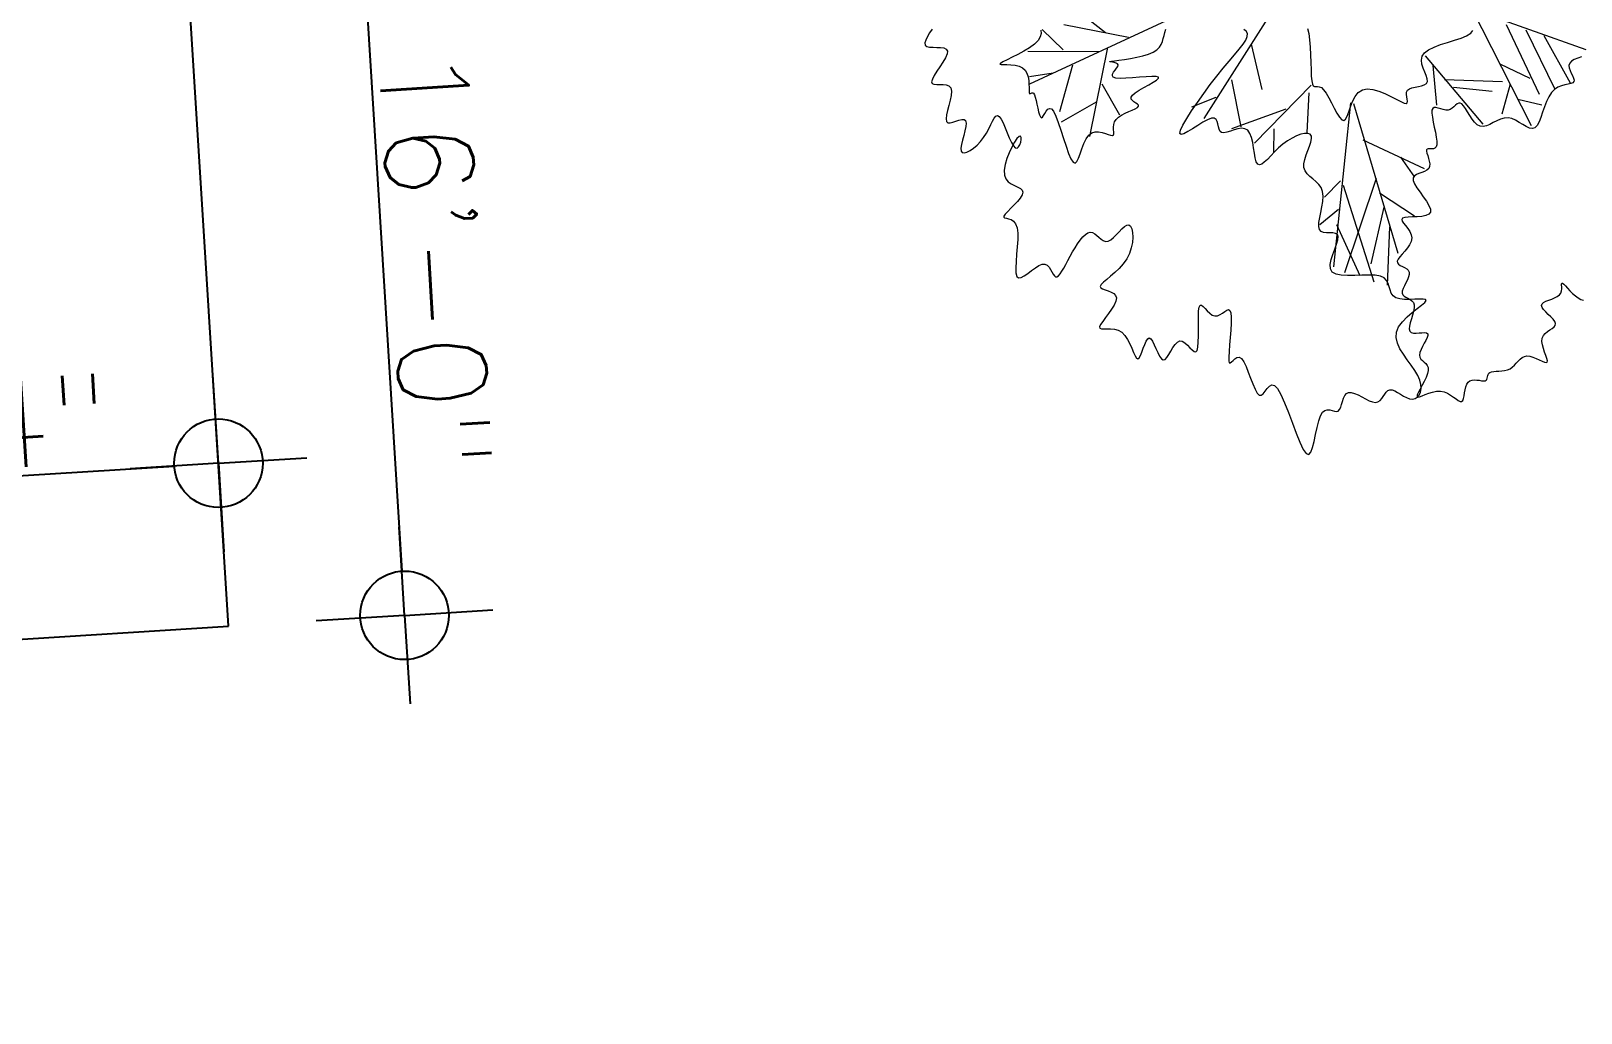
# Model space of a CAD drawing. Extents: x 2080 to 102399, y 2071 to 93424.
# Drawn here: x 78639.8 to 79059.9, y 76599.1 to 76865.1 of the extents above; entities that cross this region are included whole.
import ezdxf

# ---------------------------------------------------------------- set-up
doc = ezdxf.new("R2010")
doc.units = 0
doc.header["$LTSCALE"] = 20
doc.header["$MEASUREMENT"] = 0
doc.header["$PDMODE"] = 34
doc.header["$PDSIZE"] = 5
doc.layers.add('casuanut tree', color=100, linetype='Continuous', lineweight=5)
doc.layers.add('correct', color=230, linetype='Continuous', plot=False)
doc.layers.add('DIMLINE', color=254, linetype='Continuous')
doc.styles.add('STYLE1', font='romans.shx')
doc.dimstyles.get("Standard").update_dxf_attribs({"dimtxt": 24, "dimasz": 12, "dimexe": 0.18, "dimexo": 0.0625, "dimgap": 0, "dimtad": 1, "dimzin": 1, "dimdsep": 46, "dimlunit": 4, "dimtxsty": 'STYLE1', "dimblk": 'BLK', "dimcen": 0, "dimse1": 1, "dimse2": 1, "dimclrt": 3, "dimazin": 0, "dimtfac": 1, "dimtix": 1, "dimtmove": 2, "dimatfit": 3, "dimldrblk": 'BLK', "dimfxl": 1, "dimtolj": 1, "dimtzin": 0, "dimarcsym": 0})

# ---------------------------------------------------------------- blocks, each defined once
blk = doc.blocks.new('tr')
at = {"layer": 'casuanut tree'}
for p, q in [((-0.6532, -0.073), (-0.6884, -0.0189)), ((-0.5062, -0.0793), (-0.6394, -0.0202)), ((-0.5539, -0.0579), (-0.5967, -0.0051)), ((-0.4069, -0.0604), (-0.7425, -0.1308)), ((-0.5766, -0.0956), (-0.7299, -0.0592)), ((-0.5565, -0.0906), (-0.6394, -0.2729)), ((-0.1911, -0.1005), (-0.3843, -0.2908)), ((-0.6859, -0.1183), (-0.7387, -0.1145)), ((-0.6407, -0.1107), (-0.6922, -0.205)), ((-0.5866, -0.166), (-0.564, -0.2415)), ((-0.2454, -0.1549), (-0.2454, -0.2576)), ((-0.608, -0.2025), (-0.6935, -0.2276)), ((0.2467, -0.1881), (0.3161, -0.4691)), ((0.249, -0.1907), (0.472, -0.3327)), ((-0.3058, -0.2214), (-0.3088, -0.3271)), ((0.3131, -0.2395), (0.3493, -0.4056)), ((-0.3481, -0.2516), (-0.4054, -0.2606)), ((-0.1368, -0.2727), (-0.2877, -0.3694)), ((0.1229, -0.2667), (0.2134, -0.4419)), ((0.3523, -0.2606), (0.3855, -0.4026)), ((-0.1458, -0.2878), (-0.17, -0.3724)), ((0.135, -0.2908), (0.1229, -0.3785)), ((0.3885, -0.2818), (0.4218, -0.3966)), ((-0.2032, -0.312), (-0.33, -0.3271)), ((-0.0613, -0.3301), (-0.179, -0.6745)), ((-0.0552, -0.3331), (-0.0341, -0.6775)), ((0.1531, -0.3271), (0.2768, -0.3603)), ((0.2799, -0.3211), (0.3372, -0.3664)), ((-0.2394, -0.3482), (-0.2515, -0.3996)), ((0.1682, -0.3482), (0.2497, -0.3754)), ((0.2919, -0.3694), (0.2587, -0.4298)), ((0.301, -0.4056), (0.3493, -0.4298)), ((-0.0526, -0.416), (0.0645, -0.5084)), ((0.0195, -0.4723), (0.0397, -0.5219)), ((-0.1217, -0.4933), (-0.1639, -0.5204)), ((-0.0436, -0.5061), (-0.1585, -0.6932)), ((-0.1179, -0.5039), (-0.0999, -0.727)), ((-0.0432, -0.5386), (0.0202, -0.605)), ((-0.1398, -0.5537), (-0.1881, -0.5778)), ((-0.0413, -0.5715), (-0.0976, -0.6865)), ((-0.1517, -0.585), (-0.1269, -0.7067))]:
    blk.add_line(p, q, dxfattribs=at)
at = {"layer": 'casuanut tree', "color": 2}
blk.add_line((-0.0391, -0.6166), (-0.0729, -0.7406), dxfattribs=at)
at = {"layer": 'casuanut tree'}
for points in [[(0.4589, -0.3462), (0.4501, -0.3473), (0.442, -0.3488), (0.4352, -0.3509), (0.4303, -0.3541), (0.4276, -0.3585), (0.4268, -0.3639), (0.4274, -0.37), (0.4286, -0.3762), (0.4301, -0.3823), (0.4313, -0.3879), (0.4315, -0.3925), (0.4303, -0.3958), (0.4273, -0.3976), (0.4225, -0.3982), (0.4164, -0.3982), (0.4092, -0.3982), (0.4013, -0.3986), (0.393, -0.4001), (0.3845, -0.4031), (0.3763, -0.4082), (0.3685, -0.4157), (0.3612, -0.4251), (0.3543, -0.4355), (0.3477, -0.4462), (0.3414, -0.4564), (0.3353, -0.4652), (0.3293, -0.472), (0.3234, -0.4758), (0.3174, -0.4762), (0.3114, -0.4737), (0.3053, -0.469), (0.299, -0.463), (0.2924, -0.4564), (0.2855, -0.45), (0.2782, -0.4445), (0.2704, -0.4409), (0.2622, -0.4395), (0.2536, -0.44), (0.2449, -0.4417), (0.2362, -0.444), (0.2278, -0.4461), (0.2199, -0.4475), (0.2127, -0.4475), (0.2063, -0.4454), (0.2008, -0.4407), (0.1963, -0.434), (0.1925, -0.4259), (0.1892, -0.4171), (0.1863, -0.4082), (0.1836, -0.3999), (0.1809, -0.3929), (0.1781, -0.3879), (0.175, -0.3853), (0.1716, -0.3848), (0.1679, -0.3859), (0.1639, -0.3879), (0.1596, -0.3903), (0.1551, -0.3927), (0.1504, -0.3943), (0.1455, -0.3947), (0.1403, -0.3934), (0.1351, -0.3911), (0.13, -0.3881), (0.125, -0.3852), (0.1205, -0.383), (0.1165, -0.3821), (0.1131, -0.3832), (0.1105, -0.3868), (0.1089, -0.3933), (0.1079, -0.4022), (0.1074, -0.4128), (0.1072, -0.4242), (0.1069, -0.4358), (0.1064, -0.4467), (0.1055, -0.4561), (0.1038, -0.4634), (0.1013, -0.4679), (0.098, -0.4701), (0.0944, -0.4706), (0.0906, -0.47), (0.0869, -0.4689), (0.0835, -0.468), (0.0808, -0.4678), (0.079, -0.469), (0.0783, -0.4721), (0.0783, -0.4767), (0.0788, -0.4823), (0.0793, -0.4886), (0.0795, -0.4951), (0.079, -0.5012), (0.0775, -0.5066), (0.0745, -0.5107), (0.0699, -0.5134), (0.0641, -0.5148), (0.0576, -0.5156), (0.051, -0.5164), (0.0449, -0.5175), (0.0398, -0.5196), (0.0364, -0.5232), (0.0351, -0.5288), (0.0364, -0.5367), (0.0396, -0.5464), (0.044, -0.5574), (0.0488, -0.5688), (0.0532, -0.5799), (0.0565, -0.5902), (0.0578, -0.5989), (0.0565, -0.6054), (0.0519, -0.6091), (0.0448, -0.6104), (0.0358, -0.6101), (0.0258, -0.6086), (0.0158, -0.6067), (0.0065, -0.6049), (-0.0013, -0.6039), (-0.0066, -0.6043), (-0.0088, -0.6065), (-0.0086, -0.6104), (-0.0066, -0.6157), (-0.0036, -0.622), (-0.0003, -0.6291), (0.0025, -0.6366), (0.004, -0.6442), (0.0036, -0.6516), (0.0006, -0.6585), (-0.0044, -0.6649), (-0.0107, -0.6709), (-0.0178, -0.6764), (-0.0249, -0.6814), (-0.0313, -0.6861), (-0.0363, -0.6904), (-0.0392, -0.6944), (-0.0396, -0.6981), (-0.0379, -0.7015), (-0.0348, -0.7049), (-0.0308, -0.7082), (-0.0265, -0.7117), (-0.0227, -0.7153), (-0.02, -0.7193), (-0.0189, -0.7237), (-0.02, -0.7286), (-0.0228, -0.7339), (-0.0268, -0.7394), (-0.0315, -0.745), (-0.0361, -0.7505), (-0.0403, -0.7559), (-0.0434, -0.7609), (-0.0448, -0.7654), (-0.0442, -0.7693), (-0.042, -0.7729), (-0.0386, -0.7762), (-0.0347, -0.7795), (-0.0308, -0.783), (-0.0274, -0.7869), (-0.0252, -0.7915), (-0.0246, -0.7969), (-0.026, -0.8033), (-0.029, -0.8105), (-0.0331, -0.818), (-0.0375, -0.8257), (-0.0417, -0.8331), (-0.0451, -0.84), (-0.0471, -0.8461), (-0.0471, -0.851), (-0.0446, -0.8546), (-0.0402, -0.857), (-0.0344, -0.8585), (-0.0281, -0.8596), (-0.0218, -0.8606), (-0.0162, -0.8616), (-0.012, -0.8632), (-0.0099, -0.8657), (-0.0104, -0.8692), (-0.0129, -0.8736), (-0.017, -0.8788), (-0.0219, -0.8844), (-0.0271, -0.8903), (-0.0319, -0.8963), (-0.0358, -0.902), (-0.0381, -0.9074), (-0.0383, -0.9122), (-0.037, -0.9165), (-0.0345, -0.9206), (-0.0316, -0.9247), (-0.0288, -0.9289), (-0.0267, -0.9335), (-0.0258, -0.9387), (-0.0268, -0.9446), (-0.03, -0.9513), (-0.035, -0.9587), (-0.041, -0.9662), (-0.0475, -0.9737), (-0.0537, -0.9807), (-0.059, -0.9869), (-0.0626, -0.9918), (-0.064, -0.9953), (-0.0626, -0.9969), (-0.0587, -0.9972), (-0.0529, -0.9965), (-0.0455, -0.9953), (-0.0372, -0.9941), (-0.0283, -0.9934), (-0.0195, -0.9936), (-0.0111, -0.9953), (-0.0035, -0.9987), (0.0032, -1.0034), (0.0091, -1.0089), (0.0143, -1.0146), (0.0188, -1.0199), (0.0228, -1.0243), (0.0264, -1.0271), (0.0295, -1.0279), (0.0323, -1.0263), (0.0349, -1.0226), (0.0375, -1.0174), (0.04, -1.0113), (0.0428, -1.0049), (0.0458, -0.9988), (0.0492, -0.9935), (0.0531, -0.9896), (0.0576, -0.9876), (0.0626, -0.9872), (0.0678, -0.9879), (0.073, -0.9895), (0.078, -0.9914), (0.0827, -0.9933), (0.0869, -0.9947), (0.0903, -0.9953), (0.0928, -0.9947), (0.0946, -0.9931), (0.096, -0.9909), (0.0972, -0.9882), (0.0984, -0.9855), (0.0999, -0.9829), (0.102, -0.9808), (0.1049, -0.9795), (0.1088, -0.9791), (0.1135, -0.9795), (0.119, -0.9804), (0.1249, -0.9815), (0.1312, -0.9824), (0.1375, -0.983), (0.1439, -0.9829), (0.15, -0.9817), (0.1557, -0.9795), (0.1611, -0.9764), (0.1663, -0.9728), (0.1714, -0.9692), (0.1764, -0.966), (0.1816, -0.9635), (0.187, -0.9623), (0.1927, -0.9626), (0.1988, -0.9648), (0.2051, -0.9683), (0.2113, -0.9728), (0.2172, -0.9774), (0.2226, -0.9816), (0.2273, -0.9849), (0.2309, -0.9867), (0.2333, -0.9863), (0.2343, -0.9833), (0.2342, -0.9781), (0.2335, -0.9713), (0.2326, -0.9634), (0.2318, -0.955), (0.2315, -0.9466), (0.2323, -0.9388), (0.2344, -0.9322), (0.2382, -0.927), (0.2432, -0.9232), (0.249, -0.9204), (0.255, -0.9181), (0.2606, -0.916), (0.2654, -0.9138), (0.2689, -0.911), (0.2704, -0.9074), (0.2697, -0.9026), (0.2673, -0.8968), (0.2636, -0.8905), (0.2593, -0.8839), (0.2551, -0.8773), (0.2516, -0.8711), (0.2494, -0.8656), (0.249, -0.8612), (0.2511, -0.858), (0.2551, -0.8559), (0.2607, -0.8545), (0.2672, -0.8536), (0.2742, -0.8527), (0.2812, -0.8517), (0.2876, -0.8501), (0.293, -0.8477), (0.2969, -0.8442), (0.2995, -0.84), (0.3011, -0.8355), (0.3021, -0.8312), (0.3027, -0.8274), (0.3032, -0.8247), (0.304, -0.8234), (0.3053, -0.824), (0.3074, -0.8268), (0.3103, -0.8313), (0.3137, -0.8372), (0.3177, -0.8438), (0.3221, -0.8508), (0.3269, -0.8574), (0.3318, -0.8633), (0.3369, -0.8679), (0.3419, -0.8709)], [(-0.925, 0.0366), (-0.9321, 0.0294), (-0.9387, 0.0225), (-0.9441, 0.016), (-0.9474, 0.0102), (-0.9478, 0.0054), (-0.9449, 0.0017), (-0.9392, -0.001), (-0.9318, -0.0032), (-0.9236, -0.0052), (-0.9157, -0.0073), (-0.9089, -0.01), (-0.9043, -0.0135), (-0.9028, -0.0183), (-0.9051, -0.0245), (-0.9106, -0.0319), (-0.9181, -0.04), (-0.9267, -0.0484), (-0.9355, -0.0568), (-0.9433, -0.0646), (-0.9493, -0.0714), (-0.9524, -0.0769), (-0.9518, -0.0807), (-0.9483, -0.0833), (-0.9426, -0.085), (-0.9357, -0.0865), (-0.9286, -0.0881), (-0.922, -0.0905), (-0.9168, -0.0941), (-0.9141, -0.0994), (-0.9143, -0.1068), (-0.917, -0.1157), (-0.9214, -0.1257), (-0.9266, -0.1361), (-0.9319, -0.1462), (-0.9364, -0.1555), (-0.9394, -0.1634), (-0.94, -0.1693), (-0.9377, -0.1727), (-0.933, -0.1742), (-0.9267, -0.1743), (-0.9196, -0.1737), (-0.9124, -0.173), (-0.9059, -0.1729), (-0.901, -0.1741), (-0.8983, -0.1772), (-0.8984, -0.1826), (-0.9009, -0.1899), (-0.905, -0.1985), (-0.9098, -0.2079), (-0.9148, -0.2174), (-0.9192, -0.2263), (-0.9222, -0.2342), (-0.9231, -0.2403), (-0.9213, -0.2442), (-0.9171, -0.246), (-0.9111, -0.2459), (-0.9035, -0.244), (-0.895, -0.2404), (-0.8859, -0.2355), (-0.8767, -0.2294), (-0.8679, -0.2223), (-0.8599, -0.2143), (-0.8527, -0.2061), (-0.8462, -0.1983), (-0.8405, -0.1914), (-0.8354, -0.186), (-0.831, -0.1828), (-0.8272, -0.1823), (-0.824, -0.1851), (-0.8213, -0.1915), (-0.8189, -0.2008), (-0.8168, -0.212), (-0.8148, -0.2241), (-0.8128, -0.236), (-0.8105, -0.2467), (-0.8079, -0.2552), (-0.8049, -0.2606), (-0.8012, -0.262), (-0.7974, -0.2602), (-0.7937, -0.2562), (-0.7905, -0.251), (-0.7883, -0.2456), (-0.7874, -0.2409), (-0.7883, -0.2381), (-0.7913, -0.238), (-0.7967, -0.2415), (-0.8039, -0.2481), (-0.812, -0.2571), (-0.8205, -0.2678), (-0.8285, -0.2794), (-0.8352, -0.2914), (-0.84, -0.303), (-0.842, -0.3135), (-0.8408, -0.3224), (-0.8371, -0.3298), (-0.8316, -0.336), (-0.8254, -0.3413), (-0.8193, -0.346), (-0.8141, -0.3505), (-0.8109, -0.3549), (-0.8105, -0.3597), (-0.8134, -0.3651), (-0.8192, -0.3708), (-0.8269, -0.3768), (-0.8357, -0.3827), (-0.8446, -0.3883), (-0.8528, -0.3935), (-0.8593, -0.3979), (-0.8634, -0.4014), (-0.8644, -0.4039), (-0.8627, -0.4057), (-0.8592, -0.4074), (-0.8547, -0.4096), (-0.8498, -0.4127), (-0.8454, -0.4173), (-0.8421, -0.4239), (-0.8409, -0.433), (-0.8421, -0.4449), (-0.8454, -0.459), (-0.8499, -0.4744), (-0.855, -0.49), (-0.8598, -0.5051), (-0.8637, -0.5187), (-0.8659, -0.5299), (-0.8657, -0.5378), (-0.8625, -0.5417), (-0.8568, -0.5423), (-0.8492, -0.5404), (-0.8403, -0.5369), (-0.8308, -0.5327), (-0.8213, -0.5286), (-0.8125, -0.5255), (-0.8049, -0.5243), (-0.799, -0.5255), (-0.7947, -0.5289), (-0.7916, -0.5338), (-0.7894, -0.5395), (-0.7877, -0.5454), (-0.7862, -0.5509), (-0.7845, -0.5553), (-0.7823, -0.5581), (-0.7794, -0.5586), (-0.7757, -0.5572), (-0.7712, -0.5539), (-0.7661, -0.5492), (-0.7605, -0.5432), (-0.7543, -0.5363), (-0.7477, -0.5288), (-0.7407, -0.5209), (-0.7334, -0.5128), (-0.7259, -0.505), (-0.7184, -0.4977), (-0.711, -0.4911), (-0.7038, -0.4857), (-0.6971, -0.4817), (-0.691, -0.4794), (-0.6855, -0.4792), (-0.6808, -0.4811), (-0.6767, -0.4847), (-0.673, -0.4894), (-0.6695, -0.4945), (-0.6658, -0.4995), (-0.6618, -0.5037), (-0.6571, -0.5066), (-0.6517, -0.5073), (-0.6453, -0.5057), (-0.6382, -0.5022), (-0.6307, -0.4975), (-0.6232, -0.4924), (-0.6158, -0.4876), (-0.6091, -0.4839), (-0.6033, -0.482), (-0.5988, -0.4826), (-0.5958, -0.4862), (-0.5944, -0.4926), (-0.5946, -0.501), (-0.5964, -0.511), (-0.5999, -0.522), (-0.605, -0.5333), (-0.6117, -0.5444), (-0.6202, -0.5547), (-0.6302, -0.5637), (-0.6413, -0.5716), (-0.6526, -0.5783), (-0.6637, -0.5841), (-0.6737, -0.5891), (-0.6821, -0.5935), (-0.6881, -0.5974), (-0.6911, -0.6009), (-0.6907, -0.6042), (-0.6875, -0.6074), (-0.6825, -0.6107), (-0.6765, -0.6143), (-0.6705, -0.6182), (-0.6655, -0.6226), (-0.6623, -0.6277), (-0.6619, -0.6336), (-0.6648, -0.6403), (-0.6706, -0.6477), (-0.6782, -0.6554), (-0.6868, -0.6631), (-0.6954, -0.6705), (-0.7032, -0.6773), (-0.7092, -0.6831), (-0.7125, -0.6876), (-0.7125, -0.6907), (-0.7096, -0.6927), (-0.7044, -0.6942), (-0.6976, -0.6955), (-0.6899, -0.6973), (-0.6818, -0.7), (-0.6741, -0.7041), (-0.6675, -0.7102), (-0.6624, -0.7184), (-0.6586, -0.7283), (-0.6559, -0.739), (-0.6538, -0.7496), (-0.6522, -0.7594), (-0.6505, -0.7675), (-0.6486, -0.7732), (-0.6461, -0.7755), (-0.6427, -0.7741), (-0.6386, -0.7695), (-0.634, -0.763), (-0.6291, -0.7554), (-0.6241, -0.7479), (-0.6193, -0.7415), (-0.615, -0.7372), (-0.6112, -0.7361), (-0.6082, -0.7389), (-0.6058, -0.7449), (-0.6038, -0.753), (-0.602, -0.7623), (-0.6002, -0.7717), (-0.598, -0.7801), (-0.5954, -0.7867), (-0.592, -0.7902), (-0.5878, -0.79), (-0.5828, -0.7868), (-0.5772, -0.7815), (-0.5712, -0.7751), (-0.565, -0.7685), (-0.5588, -0.7628), (-0.5527, -0.7588), (-0.547, -0.7575), (-0.5418, -0.7596), (-0.537, -0.7643), (-0.5326, -0.7705), (-0.5286, -0.7772), (-0.5248, -0.7833), (-0.5212, -0.7876), (-0.5177, -0.7891), (-0.5144, -0.7868), (-0.511, -0.7799), (-0.5076, -0.7692), (-0.5043, -0.756), (-0.501, -0.7414), (-0.4977, -0.7268), (-0.4946, -0.7133), (-0.4915, -0.7021), (-0.4885, -0.6944), (-0.4855, -0.6911), (-0.4826, -0.6917), (-0.4796, -0.695), (-0.4764, -0.7003), (-0.4728, -0.7066), (-0.4688, -0.7128), (-0.4643, -0.7181), (-0.4592, -0.7214), (-0.4534, -0.7223), (-0.4472, -0.7211), (-0.4411, -0.7189), (-0.4353, -0.7165), (-0.4302, -0.7148), (-0.4263, -0.7146), (-0.4238, -0.7169), (-0.4232, -0.7226), (-0.4246, -0.7321), (-0.4277, -0.7448), (-0.432, -0.7595), (-0.4368, -0.7751), (-0.4417, -0.7906), (-0.4461, -0.8048), (-0.4495, -0.8167), (-0.4513, -0.8251), (-0.4512, -0.8294), (-0.4493, -0.8302), (-0.4461, -0.8287), (-0.4419, -0.8261), (-0.4371, -0.8234), (-0.4321, -0.8218), (-0.4274, -0.8224), (-0.4232, -0.8262), (-0.4198, -0.8342), (-0.4171, -0.8454), (-0.415, -0.8586), (-0.413, -0.8727), (-0.4111, -0.8865), (-0.4089, -0.8988), (-0.4063, -0.9084), (-0.4029, -0.9141), (-0.3986, -0.9152), (-0.3937, -0.9128), (-0.3882, -0.9083), (-0.3823, -0.9033), (-0.3764, -0.8993), (-0.3706, -0.8978), (-0.3651, -0.9004), (-0.3601, -0.9085), (-0.3558, -0.9231), (-0.352, -0.9429), (-0.3487, -0.966), (-0.3455, -0.9903), (-0.3423, -1.0141), (-0.3389, -1.0354), (-0.3351, -1.0523), (-0.3308, -1.0629), (-0.3258, -1.0658), (-0.3202, -1.062), (-0.3142, -1.0532), (-0.3077, -1.0409), (-0.3011, -1.0267), (-0.2944, -1.0122), (-0.2878, -0.9989), (-0.2813, -0.9885), (-0.2751, -0.9821), (-0.2693, -0.9793), (-0.2637, -0.9791), (-0.2585, -0.9808), (-0.2536, -0.9833), (-0.249, -0.9858), (-0.2447, -0.9875), (-0.2407, -0.9874), (-0.2371, -0.9849), (-0.2336, -0.9805), (-0.2302, -0.9748), (-0.2267, -0.9686), (-0.223, -0.9626), (-0.2189, -0.9574), (-0.2144, -0.9538), (-0.2092, -0.9524), (-0.2034, -0.9538), (-0.197, -0.9574), (-0.1902, -0.9626), (-0.1832, -0.9686), (-0.1761, -0.9748), (-0.1692, -0.9805), (-0.1625, -0.9849), (-0.1563, -0.9874), (-0.1507, -0.9874), (-0.1456, -0.9855), (-0.1409, -0.9822), (-0.1365, -0.9781), (-0.1322, -0.9739), (-0.128, -0.9703), (-0.1237, -0.9678), (-0.1191, -0.9671), (-0.1143, -0.9686), (-0.1093, -0.972), (-0.104, -0.9767), (-0.0985, -0.982), (-0.0928, -0.9875), (-0.087, -0.9925), (-0.0811, -0.9964), (-0.0752, -0.9986), (-0.0694, -0.9988), (-0.0638, -0.9969), (-0.0587, -0.9931), (-0.0545, -0.9875), (-0.0515, -0.9803), (-0.0497, -0.9716), (-0.0497, -0.9615), (-0.0516, -0.9502), (-0.0555, -0.9379), (-0.0608, -0.9248), (-0.0667, -0.9113), (-0.0724, -0.8975), (-0.077, -0.8839), (-0.0798, -0.8706), (-0.0798, -0.8581), (-0.0764, -0.8465), (-0.0689, -0.8362), (-0.0583, -0.827), (-0.0458, -0.819), (-0.0326, -0.812), (-0.0198, -0.8061), (-0.0087, -0.801), (-0.0005, -0.7969), (0.0036, -0.7936), (0.0028, -0.7909), (-0.0022, -0.7888), (-0.0103, -0.7869), (-0.0205, -0.785), (-0.0317, -0.7828), (-0.0428, -0.7801), (-0.0528, -0.7766), (-0.0606, -0.7722), (-0.0654, -0.7665), (-0.0679, -0.7599), (-0.0689, -0.7527), (-0.0693, -0.7451), (-0.0701, -0.7376), (-0.072, -0.7303), (-0.0761, -0.7237), (-0.0831, -0.7181), (-0.0938, -0.7136), (-0.1072, -0.7099), (-0.1223, -0.7068), (-0.138, -0.7038), (-0.1532, -0.7006), (-0.1667, -0.6967), (-0.1775, -0.6917), (-0.1845, -0.6854), (-0.1868, -0.6774), (-0.1852, -0.6681), (-0.1809, -0.658), (-0.1747, -0.6475), (-0.1679, -0.6372), (-0.1615, -0.6275), (-0.1565, -0.619), (-0.1541, -0.6121), (-0.1549, -0.6072), (-0.1584, -0.6038), (-0.1639, -0.6015), (-0.1705, -0.5997), (-0.1774, -0.598), (-0.1837, -0.5957), (-0.1885, -0.5923), (-0.1912, -0.5874), (-0.1911, -0.5804), (-0.1886, -0.5718), (-0.1845, -0.5619), (-0.1795, -0.5512), (-0.1744, -0.5399), (-0.1698, -0.5286), (-0.1666, -0.5176), (-0.1653, -0.5073), (-0.1666, -0.4982), (-0.1699, -0.4899), (-0.1745, -0.4824), (-0.1798, -0.4752), (-0.185, -0.4683), (-0.1895, -0.4614), (-0.1926, -0.4542), (-0.1935, -0.4465), (-0.1917, -0.4381), (-0.1879, -0.4293), (-0.1827, -0.4203), (-0.1769, -0.4114), (-0.1711, -0.4029), (-0.1662, -0.395), (-0.1629, -0.388), (-0.1619, -0.3823), (-0.1638, -0.3779), (-0.1683, -0.375), (-0.1751, -0.3735), (-0.1836, -0.3734), (-0.1935, -0.3746), (-0.2044, -0.377), (-0.2157, -0.3807), (-0.2272, -0.3856), (-0.2384, -0.3916), (-0.2491, -0.3982), (-0.2591, -0.4047), (-0.2682, -0.4106), (-0.2762, -0.4153), (-0.2828, -0.4181), (-0.288, -0.4186), (-0.2914, -0.4161), (-0.2931, -0.4102), (-0.2934, -0.4015), (-0.2928, -0.391), (-0.292, -0.3793), (-0.2913, -0.3674), (-0.2914, -0.356), (-0.2928, -0.3461), (-0.2959, -0.3383), (-0.3012, -0.3334), (-0.3082, -0.3309), (-0.3164, -0.3302), (-0.3251, -0.3306), (-0.3337, -0.3314), (-0.3417, -0.3321), (-0.3484, -0.332), (-0.3533, -0.3304), (-0.3561, -0.3269), (-0.3571, -0.3219), (-0.3571, -0.3161), (-0.3569, -0.3099), (-0.3571, -0.304), (-0.3586, -0.2991), (-0.362, -0.2956), (-0.368, -0.2944), (-0.3771, -0.2956), (-0.3885, -0.2988), (-0.4011, -0.303), (-0.4137, -0.3075), (-0.4254, -0.3114), (-0.435, -0.3139), (-0.4413, -0.3141), (-0.4434, -0.3113), (-0.4404, -0.3048), (-0.4329, -0.2951), (-0.4215, -0.2828), (-0.4071, -0.2686), (-0.3905, -0.2532), (-0.3725, -0.2373), (-0.3538, -0.2215), (-0.3353, -0.2065), (-0.3177, -0.1928), (-0.3014, -0.1806), (-0.2866, -0.1696), (-0.2738, -0.1597), (-0.2633, -0.1509), (-0.2554, -0.1431), (-0.2504, -0.1361), (-0.2486, -0.1299), (-0.2503, -0.1242), (-0.2545, -0.1191)], [(-0.1169, -0.149), (-0.1166, -0.1604), (-0.1178, -0.1746), (-0.1202, -0.1905), (-0.1232, -0.2073), (-0.1266, -0.224), (-0.1297, -0.2397), (-0.1323, -0.2533), (-0.1338, -0.264), (-0.1339, -0.271), (-0.1328, -0.2751), (-0.1307, -0.2771), (-0.1277, -0.278), (-0.1242, -0.2787), (-0.1203, -0.2801), (-0.1163, -0.2831), (-0.1124, -0.2887), (-0.1087, -0.2975), (-0.1053, -0.3086), (-0.102, -0.3211), (-0.0987, -0.3338), (-0.0954, -0.3457), (-0.092, -0.3556), (-0.0883, -0.3625), (-0.0842, -0.3654), (-0.0798, -0.3634), (-0.0748, -0.3575), (-0.0693, -0.3489), (-0.063, -0.3387), (-0.0559, -0.3284), (-0.048, -0.3189), (-0.0391, -0.3117), (-0.0291, -0.3079), (-0.018, -0.3084), (-0.0062, -0.3125), (0.0058, -0.3192), (0.0177, -0.3276), (0.0289, -0.3366), (0.039, -0.3453), (0.0476, -0.3526), (0.0543, -0.3575), (0.0586, -0.3593), (0.0611, -0.3583), (0.0623, -0.3553), (0.0627, -0.3509), (0.0629, -0.3456), (0.0634, -0.3402), (0.0649, -0.3353), (0.0678, -0.3316), (0.0725, -0.3294), (0.0786, -0.3286), (0.0857, -0.3285), (0.0931, -0.3287), (0.1003, -0.3288), (0.1067, -0.3281), (0.1118, -0.3262), (0.1151, -0.3225), (0.1161, -0.3169), (0.1155, -0.3095), (0.1141, -0.301), (0.1127, -0.2918), (0.112, -0.2826), (0.113, -0.2737), (0.1164, -0.2659), (0.1229, -0.2594), (0.1332, -0.2549), (0.1465, -0.2519), (0.1617, -0.2499), (0.178, -0.2486), (0.1941, -0.2474), (0.2092, -0.246), (0.2222, -0.2437), (0.2322, -0.2403), (0.2383, -0.2353)], [(-0.6912, -0.0202), (-0.6926, -0.0272), (-0.6961, -0.0342), (-0.7024, -0.0408), (-0.7121, -0.0468), (-0.7244, -0.0521), (-0.7383, -0.0567), (-0.7528, -0.0607), (-0.7667, -0.0641), (-0.779, -0.067), (-0.7887, -0.0694), (-0.7947, -0.0713), (-0.7963, -0.0728), (-0.794, -0.0741), (-0.7888, -0.0755), (-0.7815, -0.0772), (-0.773, -0.0794), (-0.7643, -0.0824), (-0.7562, -0.0863), (-0.7497, -0.0915), (-0.7453, -0.0981), (-0.743, -0.1057), (-0.7422, -0.1139), (-0.7426, -0.1223), (-0.7438, -0.1303), (-0.7452, -0.1375), (-0.7466, -0.1435), (-0.7474, -0.1479), (-0.7474, -0.1503), (-0.7466, -0.1512), (-0.7453, -0.1511), (-0.7436, -0.1506), (-0.7418, -0.1502), (-0.74, -0.1506), (-0.7384, -0.1522), (-0.7373, -0.1558), (-0.7367, -0.1615), (-0.7366, -0.169), (-0.7367, -0.1774), (-0.7369, -0.1861), (-0.7369, -0.1943), (-0.7365, -0.2013), (-0.7356, -0.2063), (-0.7339, -0.2087), (-0.7314, -0.2081), (-0.7281, -0.2051), (-0.7243, -0.201), (-0.7201, -0.1968), (-0.7159, -0.1935), (-0.7118, -0.1924), (-0.7079, -0.1945), (-0.7046, -0.2008), (-0.702, -0.2122), (-0.6999, -0.2274), (-0.6982, -0.2452), (-0.6966, -0.264), (-0.695, -0.2823), (-0.6931, -0.2988), (-0.6907, -0.3119), (-0.6878, -0.3203), (-0.684, -0.3229), (-0.6794, -0.3205), (-0.6742, -0.3143), (-0.6683, -0.3055), (-0.662, -0.2954), (-0.6551, -0.2853), (-0.6479, -0.2762), (-0.6405, -0.2696), (-0.6328, -0.2662), (-0.6251, -0.2657), (-0.6176, -0.2673), (-0.6105, -0.2703), (-0.6039, -0.274), (-0.5982, -0.2777), (-0.5934, -0.2806), (-0.5898, -0.282), (-0.5875, -0.2814), (-0.5861, -0.2789), (-0.5852, -0.2751), (-0.5844, -0.2703), (-0.5834, -0.2649), (-0.5816, -0.2593), (-0.5786, -0.254), (-0.574, -0.2493), (-0.5676, -0.2456), (-0.5599, -0.2427), (-0.5513, -0.2405), (-0.5426, -0.2387), (-0.5344, -0.2373), (-0.5273, -0.2358), (-0.5219, -0.2343), (-0.5189, -0.2324), (-0.5185, -0.23), (-0.5203, -0.2272), (-0.5232, -0.224), (-0.5266, -0.2206), (-0.5295, -0.2169), (-0.5311, -0.2131), (-0.5304, -0.2092), (-0.5267, -0.2054), (-0.5195, -0.2016), (-0.5096, -0.198), (-0.4982, -0.1945), (-0.4865, -0.1911), (-0.4758, -0.1879), (-0.4672, -0.1849), (-0.462, -0.1821), (-0.4614, -0.1794), (-0.4662, -0.177), (-0.4755, -0.1747), (-0.4881, -0.1725), (-0.5025, -0.1703), (-0.5176, -0.168), (-0.5321, -0.1657), (-0.5445, -0.1631), (-0.5538, -0.1603), (-0.5588, -0.1572), (-0.5602, -0.1538), (-0.5589, -0.1503), (-0.5557, -0.1468), (-0.5516, -0.1432), (-0.5474, -0.1397), (-0.5441, -0.1363), (-0.5425, -0.1332), (-0.5433, -0.1304), (-0.5459, -0.128), (-0.5495, -0.1259), (-0.5533, -0.1242), (-0.5566, -0.123), (-0.5585, -0.1221), (-0.5582, -0.1218), (-0.5549, -0.122), (-0.5481, -0.1226), (-0.5382, -0.1236), (-0.5262, -0.1246), (-0.5127, -0.1255), (-0.4985, -0.126), (-0.4846, -0.1259), (-0.4716, -0.125), (-0.4603, -0.1231), (-0.4514, -0.12), (-0.4445, -0.1158), (-0.4393, -0.1107), (-0.4353, -0.1051), (-0.432, -0.099), (-0.429, -0.0927), (-0.4258, -0.0864), (-0.422, -0.0803)]]:
    blk.add_lwpolyline(points, dxfattribs=at)
blk = doc.blocks.new('BLK')
for q in [(0, 2), (-2, 0), (0, -2), (2, 0)]:
    blk.add_line((0, 0), q)
blk.add_circle((0, 0), 1)
blk = doc.blocks.new('*D310')
at = {"layer": 'Defpoints', "color": 0, "linetype": 'Continuous', "ltscale": 0.5, "transparency": 16777216}
for p in [(78690.63, 76748.01), (78693.38, 76703.83), (78521.64, 76693.14)]:
    blk.add_point(p, dxfattribs=at)
at = {"layer": 'DIMLINE', "color": 0, "linetype": 'Continuous', "lineweight": -2, "ltscale": 0.5, "transparency": 16777216}
blk.add_line((78530.87, 76738.07), (78678.65, 76747.26), dxfattribs=at)
at = {"layer": 'DIMLINE', "color": 0, "linetype": 'Continuous', "lineweight": -2, "ltscale": 0.5, "transparency": 16777216, "xscale": 12, "yscale": 12, "zscale": 12}
for p, rotation in [((78690.63, 76748.01), 3.561481862139013), ((78518.89, 76737.32), 183.561481862139)]:
    blk.add_blockref('BLK', p, dxfattribs=dict(at, rotation=rotation))
at = {"layer": 'DIMLINE', "color": 3, "linetype": 'Continuous', "ltscale": 0.5, "transparency": 16777216, "insert": (78603.87, 76756.92), "char_height": 24, "attachment_point": 5, "rotation": 3.5615, "style": 'STYLE1'}
blk.add_mtext('\\A1;14\'-4"', dxfattribs=at)
blk = doc.blocks.new('*D311')
at = {"layer": 'Defpoints', "color": 0, "linetype": 'Continuous', "ltscale": 0.5, "transparency": 16777216}
for p in [(78681.45, 76895.46), (78741.09, 76706.8), (78693.38, 76703.83)]:
    blk.add_point(p, dxfattribs=at)
at = {"layer": 'DIMLINE', "color": 0, "linetype": 'Continuous', "lineweight": -2, "ltscale": 0.5, "transparency": 16777216}
blk.add_line((78729.91, 76886.45), (78740.35, 76718.78), dxfattribs=at)
at = {"layer": 'DIMLINE', "color": 0, "linetype": 'Continuous', "lineweight": -2, "ltscale": 0.5, "transparency": 16777216, "xscale": 12, "yscale": 12, "zscale": 12}
for p, rotation in [((78729.17, 76898.43), 93.56148186213287), ((78741.09, 76706.8), 273.5614818621328)]:
    blk.add_blockref('BLK', p, dxfattribs=dict(at, rotation=rotation))
at = {"layer": 'DIMLINE', "color": 3, "linetype": 'Continuous', "ltscale": 0.5, "transparency": 16777216, "insert": (78749.39, 76803.5), "char_height": 24, "attachment_point": 5, "rotation": 273.5615, "style": 'STYLE1'}
blk.add_mtext('\\A1;16\'-0"', dxfattribs=at)

msp = doc.modelspace()

# ---------------------------------------------------------------- linework, layer by layer
at = {"linetype": 'Continuous', "ltscale": 0.5}
for p, q in [((78693.376, 76703.83), (78681.449, 76895.459)), ((78520.422, 76693.065), (78693.376, 76703.83))]:
    msp.add_line(p, q, dxfattribs=at)
at = {"layer": 'correct', "ltscale": 0.5}
msp.add_lwpolyline([(78546.628, 75126.955), (78535.589, 75359.93), (78128.239, 75334.577), (78072.686, 76496.873), (78530.858, 76525.39), (78521.639, 76693.141), (78693.376, 76703.83), (78681.449, 76895.459), (78825.977, 76904.454), (78810.875, 77083.026), (81177.782, 77283.381), (81191.931, 77116.231), (81194.245, 77092.088), (82117.624, 77170.251), (82101.43, 77361.567), (82896.635, 77428.88), (83144.463, 75373.769), (79105.882, 75021.367), (79078.222, 75064.374), (79074.638, 75152.192), (78546.628, 75126.955)], dxfattribs=at)

# ---------------------------------------------------------------- block references
at = {"layer": 'casuanut tree', "linetype": 'Continuous', "xscale": 122.7004001996665, "yscale": 122.7004001996665, "zscale": 122.7004001996665, "rotation": 13.01607038380038}
msp.add_blockref('tr', (78995.643, 76886.843), dxfattribs=at)

# ---------------------------------------------------------------- dimensions: what is measured, and where the dimension line sits
at = {"layer": 'DIMLINE', "linetype": 'Continuous', "ltscale": 0.5}
for p1, distance, picture, middle in [((78681.449, 76895.459), 47.809, '*D311', (78749.387, 76803.502)), ((78521.639, 76693.141), 44.266, '*D310', (78603.87, 76756.924))]:
    dim = msp.add_aligned_dim(p1=p1, p2=(78693.376, 76703.83), distance=distance, dimstyle='Standard', override={"dimfxl": 0.18}, dxfattribs=at)
    dim.commit()
    dim.dimension.update_dxf_attribs({"geometry": picture, "text_midpoint": middle})

doc.saveas('drawing.dxf')
